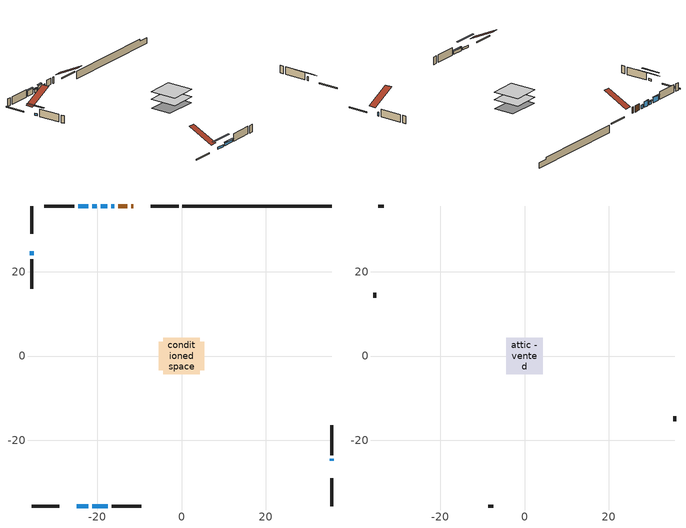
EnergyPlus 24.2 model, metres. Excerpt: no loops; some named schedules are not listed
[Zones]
conditioned space
 floor adiabatic (AdiabaticFloorConstruction): -4.34,-4.34 -4.34,4.34 4.34,4.34 4.34,-4.34 z0.61
 floor foundation (Slab1 construction): -5.42,-3.43 -5.42,3.43 5.42,3.43 5.42,-3.43 z-1.83
 wall outside (RimJoist1 construction): -0.7,35.63 -7.34,35.63 / -35.63,-35.63 -28.99,-35.63 / -35.63,35.63 -35.63,28.99 / 35.63,-35.63 35.63,-28.99 z0.61:0.91
 wall outside (AdiabaticWallConstruction 1): -11.49,35.63 -11.94,35.63 / -12.87,35.63 -15.08,35.63 z0.61:2.64
 wall outside (AdiabaticWallConstruction): -16.01,35.63 -16.72,35.63 / 35.63,-24.84 35.63,-24.45 z0.61:1.83; -24.84,-35.63 -22.1,-35.63 / -35.63,24.84 -35.63,23.92 z0.61:1.27; -17.65,35.63 -19.17,35.63 / -22.1,35.63 -24.56,35.63 z0.61:2.31; -20.1,35.63 -21.17,35.63 / -21.17,-35.63 -17.51,-35.63 z0.61:1.58
 wall outside (Wall1 construction): -25.49,35.63 -32.54,35.63 / -16.58,-35.63 -9.53,-35.63 / -35.63,23 -35.63,15.94 / 35.63,-23.52 35.63,-16.47 z0.61:3.05
 wall foundation (FoundationWall1 construction): 0.23,35.63,-1.83 0.23,35.63,0.61 32.09,35.63,0.61 32.09,35.63,-0.07 35.63,35.63,-0.07 35.63,35.63,-1.83
 window (WindowConstruction 4): -16.01,35.63 -16.72,35.63 z0.61:1.83
 window (WindowConstruction 7): -24.84,-35.63 -22.1,-35.63 z0.61:1.27
 window (WindowConstruction 5): 35.63,-24.84 35.63,-24.45 z0.61:1.83
 window (WindowConstruction): -17.65,35.63 -19.17,35.63 z0.61:2.31
 window (WindowConstruction 1): -20.1,35.63 -21.17,35.63 z0.61:1.58
 window (WindowConstruction 2): -22.1,35.63 -24.56,35.63 z0.61:2.31
 window (WindowConstruction 3): -21.17,-35.63 -17.51,-35.63 z0.61:1.58
 window (WindowConstruction 6): -35.63,24.84 -35.63,23.93 z0.61:1.27
 door (Door): -11.49,35.63 -11.94,35.63 z0.61:2.64
 door (Door 1): -12.87,35.63 -15.08,35.63 z0.61:2.64
 ceiling adiabatic (AdiabaticFloorConstruction): 4.34,-4.34 4.34,4.34 -4.34,4.34 -4.34,-4.34 z0.61
attic - vented
 floor to conditioned space (Floor1 construction Reversed): -4.34,-4.34 -4.34,4.34 4.34,4.34 4.34,-4.34 z3.05
 wall outside (Wall2 construction): -33.47,35.63 -34.7,35.63 / -8.6,-35.63 -7.37,-35.63 / -35.63,15.01 -35.63,13.79 / 35.63,-15.54 35.63,-14.31 z0.61:3.05
 roof outside (Roof1 construction): -10.56,35.63,3.05 -10.56,27.42,7.15 -8.27,27.42,7.15 -8.27,35.63,3.05; -25.77,-35.63,3.05 -25.77,-27.42,7.15 -28.06,-27.42,7.15 -28.06,-35.63,3.05; -35.63,25.77,3.05 -27.42,25.77,7.15 -27.42,28.06,7.15 -35.63,28.06,3.05; 35.63,-25.77,3.05 27.42,-25.77,7.15 27.42,-28.06,7.15 35.63,-28.06,3.05
shading: -19.46,-35.63 -27.48,-35.63 -27.48,-36.04 -19.46,-36.04 z3.91; -19.37,35.63 -17.45,35.63 -17.45,36.04 -19.37,36.04 z2.51; -21.37,35.63 -19.9,35.63 -19.9,36.04 -21.37,36.04 z1.78; -24.76,35.63 -21.9,35.63 -21.9,36.04 -24.76,36.04 z2.51; -17.31,-35.63 -21.37,-35.63 -21.37,-36.04 -17.31,-36.04 z1.78; -35.63,21.29 -35.63,27.48 -36.04,27.48 -36.04,21.29 z3.91
[Building]
Building 1: Terrain=Suburbs
[Site:Location]
Quebec Intl AP_QC: Latitude {deg}=46.8; Longitude {deg}=-71.38; Time Zone {hr}=-5; Elevation {m}=74; Keep Site Location Information=Yes
[Site:GroundTemperature:Shallow]
0.0108218, -2.24938, -2.43038, -1.3578, 2.94801, 7.23376, 10.9493, 13.303, 13.5029, 11.5886, 7.96783, 3.81355
[Site:WaterMainsTemperature]
Calculation Method=Schedule; Temperature Schedule=mains temperature schedule
[Material] Roughness=Rough; Thermal Absorptance=0.9
Name | Thickness {m} | Conductivity {W/m-K} | Density {kg/m3} | Specific Heat {J/kg-K} | Solar Absorptance | Visible Absorptance
asphalt or fiberglass shingles | 0.00635 | 0.162714 | 1121.4 | 1465.45 | 0.4 | 0.4
ceiling loosefill ins | 0.0846667 | 0.0480833 | 16.02 | 1046.75 | 0.7 | 0.7
ceiling stud and cavity | 0.1397 | 0.0858628 | 65.682 | 1177.47 | 0.7 | 0.7
concrete 4.0 in. | 0.1016 | 1.803125 | 2242.8 | 837.4 | 0.7 | 0.7
concrete 8.0 in. | 0.2032 | 1.803125 | 2242.8 | 837.4 | 0.7 | 0.7
door material | 0.04445 | 0.053851 | 512.64 | 1214.23 | 0.7 | 0.7
door material 1 | 0.04445 | 0.188738 | 512.64 | 1214.23 | 0.7 | 0.7
exterior vertical ins | 0.0268992 | 0.029427 | 32.04 | 1214.23 | 0.7 | 0.7
floor covering | 0.0127 | 0.0433444 | 54.468 | 1339.84 | 0.6 | 0.6
floor rigid ins; wall rigid ins 1 | 0.512978 | 0.029427 | 32.04 | 1214.23 | 0.7 | 0.7
floor stud and cavity | 0.1397 | 1.75129 | 37.0049 | 1207.88 | 0.7 | 0.7
furniture material conditioned space 1 | 0.1524 | 0.115458 | 640.8 | 1214.23 | 0.6 | 0.6
gypsum board | 0.0127 | 0.160291 | 801 | 837.4 | 0.6 | 0.6
gypsum board 1 | 0.0127 | 0.160291 | 801 | 837.4 | 0.7 | 0.7
osb sheathing 0.5 in. | 0.0127 | 0.115458 | 512.64 | 1214.23 | 0.7 | 0.7
osb sheathing 0.75 in. | 0.01905 | 0.115458 | 512.64 | 1214.23 | 0.7 | 0.7
osb sheathing 2.0 in. | 0.0508 | 0.115458 | 512.64 | 1214.23 | 0.7 | 0.7
rim joist stud and cavity | 0.0508 | 0.433314 | 125.044 | 1163.47 | 0.6 | 0.6
wall rigid ins | 0.051816 | 0.029427 | 32.04 | 1214.23 | 0.7 | 0.7
wall stud and cavity | 0.1397 | 0.801472 | 139.0536 | 1170.24 | 0.7 | 0.7
wall stud and cavity 1 | 0.0889 | 6.9971 | 50.32683 | 1063.81 | 0.6 | 0.6
wall stud and cavity 2 | 0.0889 | 0.380278 | 52.3479 | 1209.89 | 0.7 | 0.7
wall stud and cavity 3 | 0.0889 | 0.391764 | 83.0341 | 1211.67 | 0.7 | 0.7
wood siding | 0.0254 | 0.102417 | 544.68 | 1172.36 | 0.4 | 0.4
wood siding 1 | 0.00254 | 0.102417 | 544.68 | 1172.36 | 0.4 | 0.4
wood siding 2; wood siding 3; wood siding 4 | 0.0254 | 0.102417 | 544.68 | 1172.36 | 0.7 | 0.7
[WindowMaterial:SimpleGlazingSystem]
Name | U-Factor {W/m2-K} | Solar Heat Gain Coefficient
WindowMaterial | 2.7913 | 0.64
WindowMaterial 1 | 2.78052 | 0.57
WindowMaterial 2 | 2.79528 | 0.66
WindowMaterial 3 | 2.78052 | 0.55
WindowMaterial 4 | 2.97414 | 0.62
WindowMaterial 5 | 2.992306 | 0.59
WindowMaterial 6 | 2.76632 | 0.47
[Construction]
AdiabaticFloorConstruction: floor stud and cavity, floor rigid ins, osb sheathing 0.75 in., floor covering
AdiabaticWallConstruction: wood siding 3, wall rigid ins 1, wall stud and cavity 2, gypsum board
AdiabaticWallConstruction 1: wood siding 4, wall rigid ins 1, wall stud and cavity 2, gypsum board
Door: door material
Door 1: door material 1
Floor1 construction Reversed: gypsum board, ceiling stud and cavity, ceiling loosefill ins
FoundationWall1 construction: concrete 8.0 in., gypsum board 1
furniture construction conditioned space 1: furniture material conditioned space 1
PartitionWallConstruction: gypsum board, wall stud and cavity 3, gypsum board
RimJoist1 construction: wood siding 2, osb sheathing 2.0 in., rim joist stud and cavity
Roof1 construction: asphalt or fiberglass shingles
Slab1 construction: concrete 4.0 in.
Wall1 construction: wood siding, wall rigid ins, osb sheathing 0.5 in., wall stud and cavity, gypsum board
Wall2 construction: wood siding 1, wall stud and cavity 1
WindowConstruction: WindowMaterial
WindowConstruction 1: WindowMaterial 1
WindowConstruction 2: WindowMaterial 2
WindowConstruction 3: WindowMaterial 3
WindowConstruction 4: WindowMaterial 4
WindowConstruction 5: WindowMaterial 5
WindowConstruction 6; WindowConstruction 7: WindowMaterial 6
[Zone] Multiplier=1; Part of Total Floor Area=Yes
Name | Volume {m3}
attic - vented | 48.6546
conditioned space | 382.1
[Space]
Name | Zone | Volume {m3}
attic - vented 1 | attic - vented | 48.6546
conditioned space 1 | conditioned space | 382.1
[ZoneInfiltration:EffectiveLeakageArea]
infil attic - vented 1: Zone or Space=attic - vented 1; Schedule=Always On Discrete; Effective Air Leakage Area {cm2}=2778.46; Stack Coefficient=0.000454808; Wind Coefficient=1.4409e-05
[ZoneMixing]
whole house fan mix: Zone or Space=attic - vented; Schedule=Always On Continuous; Design Flow Rate Calculation Method=Flow/Zone; Design Flow Rate {m3/s}=0; Source Zone or Space=conditioned space
[SurfaceProperty:ExposedFoundationPerimeter]
Slab1: Exposed Perimeter Calculation Method=TotalExposedPerimeter; Total Exposed Perimeter {m}=35.399
[InternalMass] Zone or ZoneList=conditioned space; Space or SpaceList=conditioned space 1
Name | Construction | Surface Area {m2}
furniture mass conditioned space 1 | furniture construction conditioned space 1 | 59.8797
partition wall mass | PartitionWallConstruction | 149.699
[Lights]
interior lighting: Zone or ZoneList or Space or SpaceList=conditioned space 1; Schedule=interior lighting schedule; Design Level Calculation Method=LightingLevel; Lighting Level {W}=343.2; Return Air Fraction=0; Fraction Radiant=0.6; Fraction Visible=0.2; Fraction Replaceable=1
[People]
occupants: Zone or ZoneList or Space or SpaceList=conditioned space 1; Number of People Schedule=occupants schedule; Number of People Calculation Method=People; Number of People=3; Fraction Radiant=0.314171; Sensible Heat Fraction=0.56303; Activity Level Schedule=occupants activity schedule; Carbon Dioxide Generation Rate {m3/s-W}=0; Enable ASHRAE 55 Comfort Warnings=No; Mean Radiant Temperature Calculation Type=EnclosureAveraged
[ElectricEquipment] Zone or ZoneList or Space or SpaceList=conditioned space 1; Design Level Calculation Method=EquipmentLevel
Name | Schedule | Design Level {W} | Fraction Latent | Fraction Radiant | Fraction Lost
clothes dryer | clothes dryer schedule | 140.772 | 0.015 | 0.081 | 0.85
clothes washer | clothes washer schedule | 32.1985 | 0.03 | 0.162 | 0.7
cooking range | cooking range schedule | 215.147 | 0.08 | 0.432 | 0.2
dishwasher | dishwasher schedule | 66.8632 | 0.3 | 0.18 | 0.4
fridge | fridge schedule | 72.9452 | 0 | 0.6 | 0
mech vent bath fan 0 | mech vent bath fan 0 schedule | 50.2 | 0 | 0 | 1
mech vent house fan | mech vent house fan schedule | 6.33333 | 0 | 0 | 1
mech vent house fan cfis | mech vent house fan cfis schedule | 0 | 0 | 0 | 0
mech vent range fan 0 | mech vent range fan 0 schedule | 57 | 0 | 0 | 1
misc plug loads | misc plug loads schedule | 494.7 | 0.045 | 0.513 | 0.1
whole house fan | Always On Discrete | 0 | 0 | 0 | 1
[OtherEquipment] Zone or ZoneList or Space or SpaceList=conditioned space 1; Design Level Calculation Method=EquipmentLevel
Name | Fuel Type | Schedule | Design Level {W} | Fraction Latent | Fraction Radiant | Fraction Lost
clothes dryer 1 | Electricity | clothes dryer schedule | 0 | 0.015 | 0.081 | 0.85
cooking range 1 | Electricity | cooking range schedule | 0 | 0.08 | 0.432 | 0.2
general water use latent | None | general water use schedule | 62.594 | 1 | 0 | 0
general water use sensible | None | general water use schedule | -61.6891 | 0 | 0.6 | 0
mech vent house fan latent load | None | Always On Discrete | 0 | 1 | 0 | 0
mech vent house fan sensible load | None | Always On Discrete | 0 | 0 | 0 | 0
water heater energy adjustment1 | Electricity | Always On Discrete | 0.01 | 0 | 0 | 1
[ZoneInfiltration:DesignFlowRate] Zone or ZoneList or Space or SpaceList=conditioned space 1; Schedule=Always On Discrete; Design Flow Rate Calculation Method=Flow/Zone; Design Flow Rate {m3/s}=0
infil flow; natural vent flow; whole house fan flow
[AvailabilityManager:Scheduled]
air source heat pump airloop Availability Manager: Schedule=Always On Discrete
[Foundation:Kiva]
Foundation Kiva 1: Initial Indoor Air Temperature {C}=18; Wall Height Above Grade {m}=0.609996; Wall Depth Below Slab {m}=0.2032; Custom Block Material Name 1=exterior vertical ins; Custom Block Depth 1 {m}=2.43998; Custom Block X Position 1 {m}=0.2159; Custom Block Z Position 1 {m}=0
[Foundation:Kiva:Settings]
Soil Conductivity {W/m-K}=0.849921; Soil Density {kg/m3}=1842.3; Soil Specific Heat {J/kg-K}=418.7; Ground Solar Absorptivity=0.9; Ground Thermal Absorptivity=0.9; Ground Surface Roughness {m}=0.03; Far-Field Width {m}=40; Deep-Ground Boundary Condition=ZeroFlux; Deep-Ground Depth {m}=40; Minimum Cell Dimension {m}=0.2; Maximum Cell Growth Coefficient=3; Simulation Timestep=Timestep
[Exterior:Lights]
exterior lighting: Schedule=exterior lighting schedule; Design Level {W}=75.6
[EnergyManagementSystem:GlobalVariable]
air_source_heat_pump_airloop_Fan_RTF
infil_program_Qfan
infil_program_Qinf
natural_vent_program_Qnv
natural_vent_program_Qwhf
[EnergyManagementSystem:Sensor]
Name | Output:Variable or Output:Meter Index Key | Output:Variable or Output:Meter
airflow_gain | infil flow | Infiltration Sensible Heat Gain Energy
airflow_gain_1 | natural vent flow | Infiltration Sensible Heat Gain Energy
airflow_gain_2 | whole house fan flow | Infiltration Sensible Heat Gain Energy
airflow_loss | infil flow | Infiltration Sensible Heat Loss Energy
airflow_loss_1 | natural vent flow | Infiltration Sensible Heat Loss Energy
airflow_loss_2 | whole house fan flow | Infiltration Sensible Heat Loss Energy
clg_load_cond |  | Cooling:EnergyTransfer:Zone:CONDITIONED SPACE
clg_sp_s; clg_sp_s_1 | cooling setpoint | Schedule Value
clothes_dryer_exhaust_0_sch_s | clothes dryer exhaust 0 schedule | Schedule Value
cool_season | cooling season schedule | Schedule Value
htg_load_cond |  | Heating:EnergyTransfer:Zone:CONDITIONED SPACE
htg_sp_s; htg_sp_s_1 | heating setpoint | Schedule Value
ig_ee_conv | clothes dryer | Electric Equipment Convective Heating Energy
ig_ee_conv_2 | cooking range | Electric Equipment Convective Heating Energy
ig_ee_conv_4 | fridge | Electric Equipment Convective Heating Energy
ig_ee_conv_5 | misc plug loads | Electric Equipment Convective Heating Energy
ig_ee_conv_6 | whole house fan | Electric Equipment Convective Heating Energy
ig_ee_rad | clothes dryer | Electric Equipment Radiant Heating Energy
ig_ee_rad_2 | cooking range | Electric Equipment Radiant Heating Energy
ig_ee_rad_4 | fridge | Electric Equipment Radiant Heating Energy
ig_ee_rad_5 | misc plug loads | Electric Equipment Radiant Heating Energy
ig_ee_rad_6 | whole house fan | Electric Equipment Radiant Heating Energy
ig_lgt_conv | interior lighting | Lights Convective Heating Energy
ig_lgt_rad | interior lighting | Lights Radiant Heating Energy
ig_lgt_vis | interior lighting | Lights Visible Radiation Heating Energy
ig_oe_conv | clothes dryer 1 | Other Equipment Convective Heating Energy
ig_oe_conv_1 | cooking range 1 | Other Equipment Convective Heating Energy
ig_oe_conv_2 | general water use latent | Other Equipment Convective Heating Energy
ig_oe_conv_3 | general water use sensible | Other Equipment Convective Heating Energy
ig_oe_conv_4 | water heater energy adjustment1 | Other Equipment Convective Heating Energy
ig_oe_rad | clothes dryer 1 | Other Equipment Radiant Heating Energy
ig_oe_rad_1 | cooking range 1 | Other Equipment Radiant Heating Energy
ig_oe_rad_2 | general water use latent | Other Equipment Radiant Heating Energy
ig_oe_rad_3 | general water use sensible | Other Equipment Radiant Heating Energy
ig_oe_rad_4 | water heater energy adjustment1 | Other Equipment Radiant Heating Energy
ig_ppl_conv | occupants | People Convective Heating Energy
ig_ppl_rad | occupants | People Radiant Heating Energy
im_conv | furniture mass conditioned space 1 | Surface Inside Face Convection Heat Gain Energy
im_conv_1 | partition wall mass | Surface Inside Face Convection Heat Gain Energy
im_ig | furniture mass conditioned space 1 | Surface Inside Face Internal Gains Radiation Heat Gain Energy
im_ig_1 | partition wall mass | Surface Inside Face Internal Gains Radiation Heat Gain Energy
im_lgt | furniture mass conditioned space 1 | Surface Inside Face Lights Radiation Heat Gain Energy
im_lgt_1 | partition wall mass | Surface Inside Face Lights Radiation Heat Gain Energy
im_sol | furniture mass conditioned space 1 | Surface Inside Face Solar Radiation Heat Gain Energy
im_sol_1 | partition wall mass | Surface Inside Face Solar Radiation Heat Gain Energy
im_surf | furniture mass conditioned space 1 | Surface Inside Face Net Surface Thermal Radiation Heat Gain Energy
im_surf_1 | partition wall mass | Surface Inside Face Net Surface Thermal Radiation Heat Gain Energy
mech_vent_bath_fan_0_sch_s | mech vent bath fan 0 schedule | Schedule Value
mech_vent_range_fan_0_sch_s | mech vent range fan 0 schedule | Schedule Value
mv_conv | mech vent bath fan 0 | Electric Equipment Convective Heating Energy
mv_conv_1 | mech vent house fan | Electric Equipment Convective Heating Energy
mv_conv_2 | mech vent house fan cfis | Electric Equipment Convective Heating Energy
mv_conv_3 | mech vent range fan 0 | Electric Equipment Convective Heating Energy
mv_conv_4 | mech vent house fan latent load | Other Equipment Convective Heating Energy
mv_conv_5 | mech vent house fan sensible load | Other Equipment Convective Heating Energy
mv_rad | mech vent bath fan 0 | Electric Equipment Radiant Heating Energy
mv_rad_1 | mech vent house fan | Electric Equipment Radiant Heating Energy
mv_rad_2 | mech vent house fan cfis | Electric Equipment Radiant Heating Energy
mv_rad_3 | mech vent range fan 0 | Electric Equipment Radiant Heating Energy
mv_rad_4 | mech vent house fan latent load | Other Equipment Radiant Heating Energy
mv_rad_5 | mech vent house fan sensible load | Other Equipment Radiant Heating Energy
natural_vent_s | natural vent schedule | Schedule Value
out_pb_s |  | Site Outdoor Air Barometric Pressure
out_wt_s |  | Site Outdoor Air Humidity Ratio
site_vw_s |  | Site Wind Speed
ss_back_out | Window1 | Surface Window Shortwave from Zone Back Out Window Heat Transfer Rate
ss_back_out_1 | Window10 | Surface Window Shortwave from Zone Back Out Window Heat Transfer Rate
ss_back_out_2 | Window2 | Surface Window Shortwave from Zone Back Out Window Heat Transfer Rate
ss_back_out_3 | Window3 | Surface Window Shortwave from Zone Back Out Window Heat Transfer Rate
ss_back_out_4 | Window4 | Surface Window Shortwave from Zone Back Out Window Heat Transfer Rate
ss_back_out_5 | Window5 | Surface Window Shortwave from Zone Back Out Window Heat Transfer Rate
ss_back_out_6 | Window6 | Surface Window Shortwave from Zone Back Out Window Heat Transfer Rate
ss_back_out_7 | Window9 | Surface Window Shortwave from Zone Back Out Window Heat Transfer Rate
ss_conv | Door1 | Surface Inside Face Convection Heat Gain Energy
ss_conv_1 | Door2 | Surface Inside Face Convection Heat Gain Energy
ss_conv_2 | Window1 | Surface Inside Face Convection Heat Gain Energy
ss_conv_3 | Window10 | Surface Inside Face Convection Heat Gain Energy
ss_conv_4 | Window2 | Surface Inside Face Convection Heat Gain Energy
ss_conv_5 | Window3 | Surface Inside Face Convection Heat Gain Energy
ss_conv_6 | Window4 | Surface Inside Face Convection Heat Gain Energy
ss_conv_7 | Window5 | Surface Inside Face Convection Heat Gain Energy
ss_conv_8 | Window6 | Surface Inside Face Convection Heat Gain Energy
ss_conv_9 | Window9 | Surface Inside Face Convection Heat Gain Energy
ss_ig | Door1 | Surface Inside Face Internal Gains Radiation Heat Gain Energy
ss_ig_1 | Door2 | Surface Inside Face Internal Gains Radiation Heat Gain Energy
ss_ig_2 | Window1 | Surface Inside Face Internal Gains Radiation Heat Gain Energy
ss_ig_3 | Window10 | Surface Inside Face Internal Gains Radiation Heat Gain Energy
ss_ig_4 | Window2 | Surface Inside Face Internal Gains Radiation Heat Gain Energy
ss_ig_5 | Window3 | Surface Inside Face Internal Gains Radiation Heat Gain Energy
ss_ig_6 | Window4 | Surface Inside Face Internal Gains Radiation Heat Gain Energy
ss_ig_7 | Window5 | Surface Inside Face Internal Gains Radiation Heat Gain Energy
ss_ig_8 | Window6 | Surface Inside Face Internal Gains Radiation Heat Gain Energy
ss_ig_9 | Window9 | Surface Inside Face Internal Gains Radiation Heat Gain Energy
ss_lgt | Door1 | Surface Inside Face Lights Radiation Heat Gain Energy
ss_lgt_1 | Door2 | Surface Inside Face Lights Radiation Heat Gain Energy
ss_sol | Door1 | Surface Inside Face Solar Radiation Heat Gain Energy
ss_sol_1 | Door2 | Surface Inside Face Solar Radiation Heat Gain Energy
ss_surf | Door1 | Surface Inside Face Net Surface Thermal Radiation Heat Gain Energy
ss_surf_1 | Door2 | Surface Inside Face Net Surface Thermal Radiation Heat Gain Energy
ss_surf_2 | Window1 | Surface Inside Face Net Surface Thermal Radiation Heat Gain Energy
ss_surf_3 | Window10 | Surface Inside Face Net Surface Thermal Radiation Heat Gain Energy
ss_surf_4 | Window2 | Surface Inside Face Net Surface Thermal Radiation Heat Gain Energy
ss_surf_5 | Window3 | Surface Inside Face Net Surface Thermal Radiation Heat Gain Energy
ss_surf_6 | Window4 | Surface Inside Face Net Surface Thermal Radiation Heat Gain Energy
ss_surf_7 | Window5 | Surface Inside Face Net Surface Thermal Radiation Heat Gain Energy
ss_surf_8 | Window6 | Surface Inside Face Net Surface Thermal Radiation Heat Gain Energy
ss_surf_9 | Window9 | Surface Inside Face Net Surface Thermal Radiation Heat Gain Energy
ss_trans_in | Window1 | Surface Window Transmitted Solar Radiation Rate
ss_trans_in_1 | Window10 | Surface Window Transmitted Solar Radiation Rate
ss_trans_in_2 | Window2 | Surface Window Transmitted Solar Radiation Rate
ss_trans_in_3 | Window3 | Surface Window Transmitted Solar Radiation Rate
ss_trans_in_4 | Window4 | Surface Window Transmitted Solar Radiation Rate
ss_trans_in_5 | Window5 | Surface Window Transmitted Solar Radiation Rate
ss_trans_in_6 | Window6 | Surface Window Transmitted Solar Radiation Rate
ss_trans_in_7 | Window9 | Surface Window Transmitted Solar Radiation Rate
ss_trans_out | Window1 | Surface Inside Face Initial Transmitted Diffuse Transmitted Out Window Solar Radiation Rate
ss_trans_out_1 | Window10 | Surface Inside Face Initial Transmitted Diffuse Transmitted Out Window Solar Radiation Rate
ss_trans_out_2 | Window2 | Surface Inside Face Initial Transmitted Diffuse Transmitted Out Window Solar Radiation Rate
ss_trans_out_3 | Window3 | Surface Inside Face Initial Transmitted Diffuse Transmitted Out Window Solar Radiation Rate
ss_trans_out_4 | Window4 | Surface Inside Face Initial Transmitted Diffuse Transmitted Out Window Solar Radiation Rate
ss_trans_out_5 | Window5 | Surface Inside Face Initial Transmitted Diffuse Transmitted Out Window Solar Radiation Rate
ss_trans_out_6 | Window6 | Surface Inside Face Initial Transmitted Diffuse Transmitted Out Window Solar Radiation Rate
ss_trans_out_7 | Window9 | Surface Inside Face Initial Transmitted Diffuse Transmitted Out Window Solar Radiation Rate
s_conv | Floor1 | Surface Inside Face Convection Heat Gain Energy
s_conv_1 | FoundationWall1 | Surface Inside Face Convection Heat Gain Energy
s_conv_10 | Wall1:180 | Surface Inside Face Convection Heat Gain Energy
s_conv_11 | Wall1:270 | Surface Inside Face Convection Heat Gain Energy
s_conv_12 | Wall1:90 | Surface Inside Face Convection Heat Gain Energy
s_conv_2 | inferred conditioned ceiling | Surface Inside Face Convection Heat Gain Energy
s_conv_3 | inferred conditioned floor | Surface Inside Face Convection Heat Gain Energy
s_conv_4 | RimJoist1:0 | Surface Inside Face Convection Heat Gain Energy
s_conv_5 | RimJoist1:180 | Surface Inside Face Convection Heat Gain Energy
s_conv_6 | RimJoist1:270 | Surface Inside Face Convection Heat Gain Energy
s_conv_7 | RimJoist1:90 | Surface Inside Face Convection Heat Gain Energy
s_conv_8 | Slab1 | Surface Inside Face Convection Heat Gain Energy
s_conv_9 | Wall1:0 | Surface Inside Face Convection Heat Gain Energy
s_ig | Floor1 | Surface Inside Face Internal Gains Radiation Heat Gain Energy
s_ig_1 | FoundationWall1 | Surface Inside Face Internal Gains Radiation Heat Gain Energy
s_ig_10 | Wall1:180 | Surface Inside Face Internal Gains Radiation Heat Gain Energy
s_ig_11 | Wall1:270 | Surface Inside Face Internal Gains Radiation Heat Gain Energy
s_ig_12 | Wall1:90 | Surface Inside Face Internal Gains Radiation Heat Gain Energy
s_ig_2 | inferred conditioned ceiling | Surface Inside Face Internal Gains Radiation Heat Gain Energy
s_ig_3 | inferred conditioned floor | Surface Inside Face Internal Gains Radiation Heat Gain Energy
s_ig_4 | RimJoist1:0 | Surface Inside Face Internal Gains Radiation Heat Gain Energy
s_ig_5 | RimJoist1:180 | Surface Inside Face Internal Gains Radiation Heat Gain Energy
s_ig_6 | RimJoist1:270 | Surface Inside Face Internal Gains Radiation Heat Gain Energy
s_ig_7 | RimJoist1:90 | Surface Inside Face Internal Gains Radiation Heat Gain Energy
s_ig_8 | Slab1 | Surface Inside Face Internal Gains Radiation Heat Gain Energy
s_ig_9 | Wall1:0 | Surface Inside Face Internal Gains Radiation Heat Gain Energy
s_lgt | Floor1 | Surface Inside Face Lights Radiation Heat Gain Energy
s_lgt_1 | FoundationWall1 | Surface Inside Face Lights Radiation Heat Gain Energy
s_lgt_10 | Wall1:180 | Surface Inside Face Lights Radiation Heat Gain Energy
s_lgt_11 | Wall1:270 | Surface Inside Face Lights Radiation Heat Gain Energy
s_lgt_12 | Wall1:90 | Surface Inside Face Lights Radiation Heat Gain Energy
s_lgt_2 | inferred conditioned ceiling | Surface Inside Face Lights Radiation Heat Gain Energy
s_lgt_3 | inferred conditioned floor | Surface Inside Face Lights Radiation Heat Gain Energy
s_lgt_4 | RimJoist1:0 | Surface Inside Face Lights Radiation Heat Gain Energy
s_lgt_5 | RimJoist1:180 | Surface Inside Face Lights Radiation Heat Gain Energy
s_lgt_6 | RimJoist1:270 | Surface Inside Face Lights Radiation Heat Gain Energy
s_lgt_7 | RimJoist1:90 | Surface Inside Face Lights Radiation Heat Gain Energy
s_lgt_8 | Slab1 | Surface Inside Face Lights Radiation Heat Gain Energy
s_lgt_9 | Wall1:0 | Surface Inside Face Lights Radiation Heat Gain Energy
s_sol | Floor1 | Surface Inside Face Solar Radiation Heat Gain Energy
s_sol_1 | FoundationWall1 | Surface Inside Face Solar Radiation Heat Gain Energy
s_sol_10 | Wall1:180 | Surface Inside Face Solar Radiation Heat Gain Energy
s_sol_11 | Wall1:270 | Surface Inside Face Solar Radiation Heat Gain Energy
s_sol_12 | Wall1:90 | Surface Inside Face Solar Radiation Heat Gain Energy
s_sol_2 | inferred conditioned ceiling | Surface Inside Face Solar Radiation Heat Gain Energy
s_sol_3 | inferred conditioned floor | Surface Inside Face Solar Radiation Heat Gain Energy
s_sol_4 | RimJoist1:0 | Surface Inside Face Solar Radiation Heat Gain Energy
s_sol_5 | RimJoist1:180 | Surface Inside Face Solar Radiation Heat Gain Energy
s_sol_6 | RimJoist1:270 | Surface Inside Face Solar Radiation Heat Gain Energy
